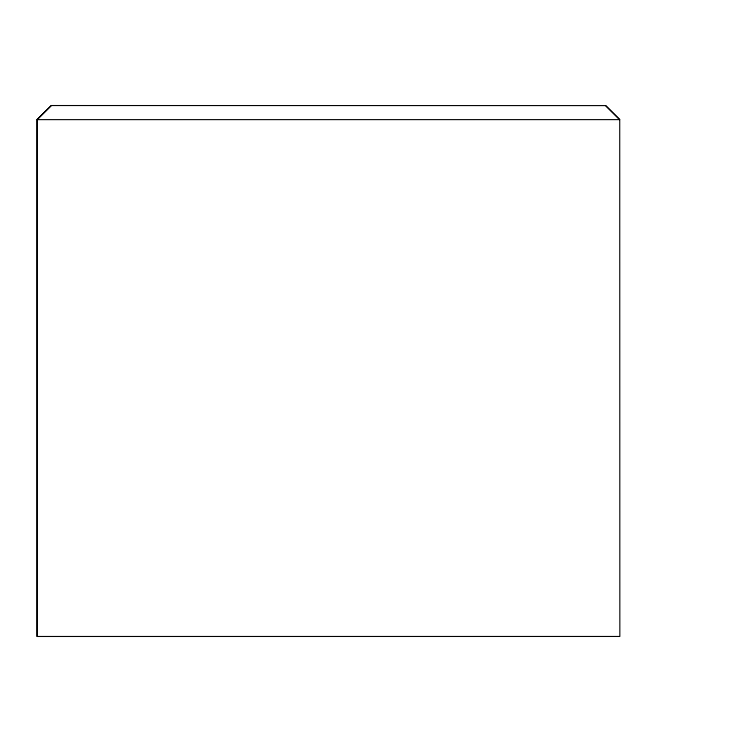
<?xml version="1.0" encoding="UTF-8"?>
<svg xmlns="http://www.w3.org/2000/svg" width="742" height="742" viewBox="0 0 742 742"><rect width="100%" height="100%" fill="white"/><g stroke="black" fill="none" stroke-linecap="round" stroke-linejoin="round"><path stroke-width="1.11" d="M37.109 636.46L37.1 119.518L51.319 105.531L605.62 105.596L619.728 119.62L619.839 636.46L37.109 636.478L37.1 119.518M605.62 105.596L619.728 119.62L37.221 119.638L51.319 105.54"/></g></svg>
